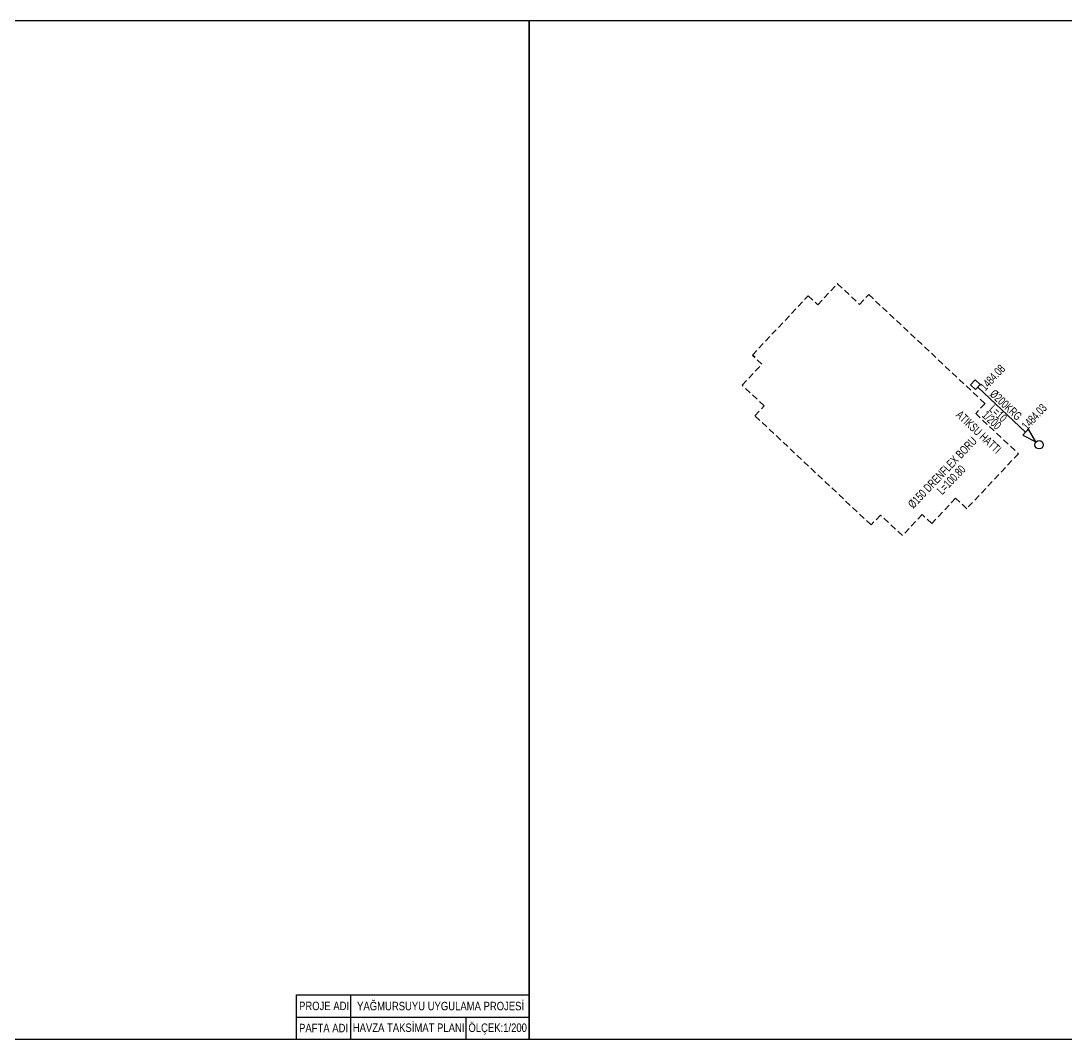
# Model space of a CAD drawing. Header units: millimetres. Extents: x 536434 to 536922, y 4231735 to 4231855.
# Drawn here: x 536694 to 536817.1, y 4231734.8 to 4231854.8 of the extents above; entities that cross this region are included whole.
import ezdxf
from ezdxf.enums import TextEntityAlignment as Align

# ---------------------------------------------------------------- set-up
doc = ezdxf.new("R2010")
doc.units = ezdxf.units.MM
doc.linetypes.add('DUZ', pattern=[0])
doc.linetypes.add('HIDDEN', pattern=[0.375, 0.25, -0.125])
doc.layers.add('ANTET', color=7, linetype='DUZ')
for name, color, linetype, lineweight in [('baca', 1, 'Continuous', 50), ('BC-akar1', 7, 'Continuous', 13), ('BC-baca', 7, 'Continuous', 30), ('BC-Boru', 7, 'Continuous', 30), ('BC-cap', 7, 'Continuous', 0), ('BC-Egim', 7, 'Continuous', 13), ('BC-Uzunluk', 7, 'Continuous', 0), ('CERCEVE', 7, 'Continuous', 30), ('murat-DRENAJ', 11, 'HIDDEN', 35)]:
    doc.layers.add(name, color=color, linetype=linetype, lineweight=lineweight)
doc.styles.add('MAHAL-SON', font='arial.ttf')
doc.styles.get("Standard").update_dxf_attribs({"font": 'swiss.ttf'})
doc.styles.add('TOKI', font='arial.ttf')

msp = doc.modelspace()

# ---------------------------------------------------------------- linework, layer by layer
at = {"layer": 'ANTET'}
for p, q in [((536726.42, 4231734.82), (536726.42, 4231740.02)), ((536726.42, 4231740.02), (536753.88, 4231740.02)), ((536726.42, 4231734.82), (536726.42, 4231740.02)), ((536732.79, 4231740.02), (536732.79, 4231734.82)), ((536732.79, 4231740.02), (536732.79, 4231734.82)), ((536726.42, 4231737.42), (536753.88, 4231737.42)), ((536746.38, 4231737.42), (536746.38, 4231734.82))]:
    msp.add_line(p, q, dxfattribs=at)
at = {"layer": 'baca', "color": 2, "lineweight": 30}
msp.add_circle((536813.96, 4231804.87), 0.5, dxfattribs=at)
at = {"layer": 'BC-baca', "color": 2, "lineweight": 30}
msp.add_lwpolyline([(536805.87, 4231811.91), (536806.42, 4231812.5), (536807, 4231811.95), (536806.46, 4231811.36), (536805.87, 4231811.91)], dxfattribs=at)
at = {"layer": 'BC-Boru', "color": 2, "lineweight": 30}
msp.add_lwpolyline([(536806.73, 4231811.66), (536812.38, 4231806.36), (536812.03, 4231805.99), (536813.59, 4231805.22), (536812.72, 4231806.72), (536812.38, 4231806.36)], dxfattribs=at)
at = {"layer": 'CERCEVE'}
for points in [[(536614.88, 4231854.82), (536614.88, 4231734.82), (536753.88, 4231734.82), (536753.88, 4231854.82)], [(536753.88, 4231854.82), (536753.88, 4231734.82), (536892.88, 4231734.82), (536892.88, 4231854.82)]]:
    msp.add_lwpolyline(points, close=True, dxfattribs=at)
at = {"layer": 'murat-DRENAJ', "ltscale": 3}
msp.add_lwpolyline([(536805.43, 4231797.33), (536804.12, 4231798.56), (536801.31, 4231795.57), (536800.18, 4231796.63), (536797.86, 4231794.15), (536795.27, 4231796.58), (536794.17, 4231795.41), (536780.47, 4231808.28), (536781.56, 4231809.45), (536778.98, 4231811.88), (536781.3, 4231814.36), (536780.17, 4231815.42), (536786.74, 4231822.42), (536787.87, 4231821.36), (536790.2, 4231823.84), (536792.79, 4231821.41), (536793.88, 4231822.57), (536807.59, 4231809.71), (536806.49, 4231808.54), (536811.53, 4231803.81)], close=True, dxfattribs=at)

# ---------------------------------------------------------------- texts
at = {"layer": 'ANTET', "style": 'MAHAL-SON', "width": 0.8}
for s, p in [('YAĞMURSUYU UYGULAMA PROJESİ', (536733.58, 4231738.21)), ('PROJE ADI', (536726.74, 4231738.23)), ('PAFTA ADI', (536726.74, 4231735.62)), ('HAVZA TAKSİMAT PLANI', (536733.07, 4231735.66)), ('ÖLÇEK:1/200', (536746.7, 4231735.66))]:
    msp.add_text(s, height=1, dxfattribs=at).set_placement(p)
at = {"layer": 'BC-akar1', "color": 2, "lineweight": 30, "width": 0.7}
msp.add_text('1484.08', height=1, rotation=46.81, dxfattribs=at).set_placement((536806.9, 4231811.84), align=Align.TOP_LEFT)
msp.add_text('1484.03', height=1, rotation=46.81, dxfattribs=at).set_placement((536812.55, 4231806.54))
at = {"layer": 'BC-cap', "color": 2, "lineweight": 30, "width": 0.7}
for s, height, p in [('Ø200KRG', 1, (536809.72, 4231809.19)), ('ATIKSU HATTI', 1.0005, (536806.5, 4231806))]:
    msp.add_text(s, height=height, rotation=316.81, dxfattribs=at).set_placement(p, align=Align.CENTER)
at = {"layer": 'BC-Egim', "color": 2, "lineweight": 30, "width": 0.7}
msp.add_text('1/200', height=1, rotation=316.81, dxfattribs=at).set_placement((536808.73, 4231808.13), align=Align.TOP_CENTER)
at = {"layer": 'BC-Uzunluk', "color": 2, "lineweight": 30, "width": 0.7}
msp.add_text('L=10', height=1, rotation=316.81, dxfattribs=at).set_placement((536809.48, 4231808.93), align=Align.TOP_CENTER)
at = {"layer": 'murat-DRENAJ', "ltscale": 5, "style": 'TOKI', "width": 0.7}
for s, p in [('%%C150 DRENFLEX BORU', (536802.56, 4231801.59)), ('L=100.80', (536803.61, 4231800.73))]:
    msp.add_text(s, height=1, rotation=46.2672, dxfattribs=at).set_placement(p, align=Align.MIDDLE_CENTER)

doc.saveas('drawing.dxf')
